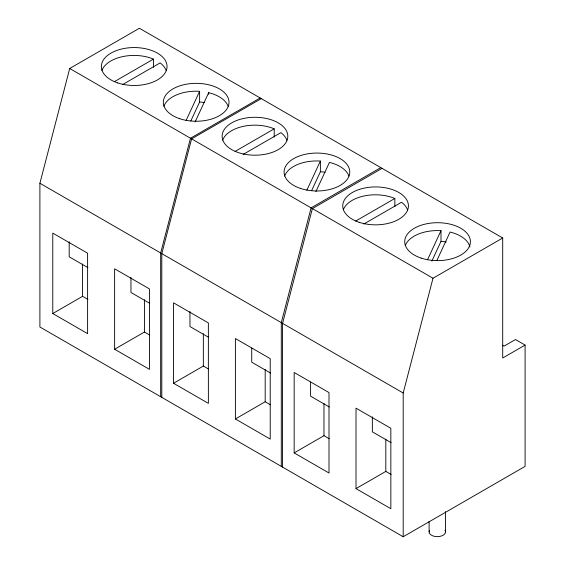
<?xml version="1.0" encoding="UTF-8"?>
<svg xmlns="http://www.w3.org/2000/svg" width="565" height="565" viewBox="0 0 565 565"><rect width="100%" height="100%" fill="white"/><g stroke="black" fill="none" stroke-linecap="round" stroke-linejoin="round"><path stroke-width="0.85" d="M525.097 345.074L525.097 466.372L403.198 536.75L39.903 327.001L39.903 183.258L69.707 68.492L139.407 28.25L502.702 237.999L502.702 358.005L525.097 345.074L515.485 339.523L504.065 346.112L502.553 345.243M403.198 536.75L403.198 393.007L433.002 278.241L502.702 237.999M186.097 120.451L199.614 91.325A32.841 18.956 0 0 0 163.857 106.284M190.843 120.91L199.614 102.025L199.614 91.325M195.13 121.878L208.676 92.681A32.841 18.956 0 0 1 228.133 106.284M306.866 190.172L320.383 161.053A32.841 18.956 0 0 0 284.626 176.012M311.612 190.638L320.383 171.746L320.383 161.053M315.899 191.599L329.444 162.409A32.841 18.956 0 0 1 348.902 176.012M427.486 259.815L441.004 230.697A32.841 18.956 0 0 0 405.246 245.655M431.872 261.065L441.004 241.389L441.004 230.697M436.893 260.451L450.072 232.053A32.841 18.956 0 0 1 469.911 246.933M114.321 81.699L153.454 59.106L153.454 67.334M122.414 84.679L160.135 62.899A32.841 18.956 0 0 1 166.174 70.533M260.175 97.978L190.476 138.22L160.672 252.986L160.672 396.729M261.312 98.628L191.606 138.87L161.802 253.643L161.802 397.386M235.089 151.427L274.216 128.834L274.216 137.062M243.176 154.4L280.904 132.62A32.841 18.956 0 0 1 286.942 140.261M52.778 313.54L87.603 333.647L87.603 253.212L52.778 233.105L52.778 313.54L82.575 296.335L87.872 299.394M380.803 167.614L311.096 207.864L281.292 322.629L281.292 466.372M382.081 168.356L312.374 208.598L282.571 323.364L282.571 467.107M114.624 349.241L149.45 369.355L149.45 288.92L114.624 268.806L114.624 349.241L144.421 332.036L149.718 335.102M355.717 221.063L394.843 198.477L394.843 206.698M363.804 224.044L401.524 202.263A32.841 18.956 0 0 1 407.563 209.905M173.547 383.261L208.372 403.368L208.372 322.933L173.547 302.826L173.547 383.261L203.344 366.056L208.64 369.115M235.393 418.969L270.218 439.076L270.218 358.641L235.393 338.534L235.393 418.969L265.19 401.764L270.487 404.823M294.167 452.904L329 473.011L329 392.576L294.167 372.469L294.167 452.904L323.971 435.7L329.268 438.758M356.014 488.612L390.846 508.719L390.846 428.284L356.014 408.177L356.014 488.612L385.817 471.408L391.114 474.466M69.707 68.492L433.002 278.241M39.903 183.258L403.198 393.007M87.921 267.626L69.191 256.821L69.191 241.834M149.683 303.285L130.96 292.479L130.96 277.493M208.69 337.354L189.96 326.542L189.96 311.555M270.451 373.013L251.729 362.2L251.729 348.096M329.31 406.998L310.588 396.185L310.588 382.081M391.079 442.656L372.349 431.844L372.349 416.857M445.524 511.678L445.524 531.912M429.103 521.354L429.103 531.912M385.817 439.054L385.817 471.408M323.971 403.354L323.971 435.7M265.19 369.418L265.19 401.764M208.676 92.681L208.676 94.327M203.344 333.71L203.344 366.056M144.421 299.69L144.421 332.036M82.575 263.982L82.575 296.335M445.001 530.253A8.207 4.739 0 0 1 437.31 536.651A8.207 4.739 0 0 1 429.619 530.253M343.294 209.82A32.841 18.956 0 0 1 394.843 198.477M441.004 241.389A32.841 18.956 0 0 1 446.23 241.975M320.383 171.746A32.841 18.956 0 0 1 325.037 172.247M222.674 140.177A32.841 18.956 0 0 1 274.216 128.834M199.614 102.025A32.841 18.956 0 0 1 204.269 102.519M101.905 70.448A32.841 18.956 0 0 1 153.454 59.106M359.178 222.306A32.841 18.956 0 0 0 408.431 205.886A32.841 18.956 0 0 0 359.178 189.466A32.841 18.956 0 0 0 359.178 222.306M421.151 258.085A32.841 18.956 0 0 0 470.405 241.665A32.841 18.956 0 0 0 421.151 225.244A32.841 18.956 0 0 0 421.151 258.085M235.704 151.597A32.841 18.956 0 0 0 287.634 138.199A32.841 18.956 0 0 0 241.58 118.933A32.841 18.956 0 0 0 235.704 151.597M300.524 188.442A32.841 18.956 0 0 0 349.777 172.021A32.841 18.956 0 0 0 300.524 155.601A32.841 18.956 0 0 0 300.524 188.442M117.781 82.935A32.841 18.956 0 0 0 167.042 66.515A32.841 18.956 0 0 0 117.781 50.101A32.841 18.956 0 0 0 117.781 82.935M179.755 118.714A32.841 18.956 0 0 0 229.009 102.3A32.841 18.956 0 0 0 179.755 85.88A32.841 18.956 0 0 0 179.755 118.714"/></g></svg>
